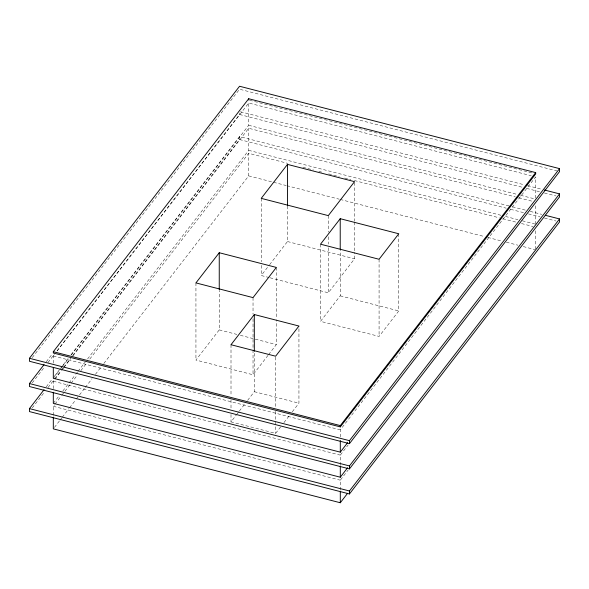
<?xml version="1.0" encoding="UTF-8"?>
<svg xmlns="http://www.w3.org/2000/svg" width="589" height="589" viewBox="0 0 589 589"><rect width="100%" height="100%" fill="white"/><g stroke="black" fill="none" stroke-linecap="round" stroke-linejoin="round"><path stroke-width="0.44" stroke-dasharray="2.94 2.21" d="M32.262 357.626L239.554 89.226L556.885 170.92M46.303 361.727L52.48 353.724M32.262 382.887L44.617 366.888M47.989 362.522L54.733 353.79M56.978 350.882L239.554 114.487L239.554 113M53.312 363.118L53.312 355.984L54.438 354.534M57.243 350.897L248.698 103.009L531.241 175.743M46.303 386.782L52.48 378.779M54.733 375.87L60.35 368.596M60.91 367.867L62.596 365.688M63.156 364.959L68.214 358.414M71.019 354.777L239.554 136.567L508.881 205.9M53.312 378.271L59.489 370.275M60.049 369.546L61.735 367.367M62.294 366.638L68.471 358.642M71.276 355.005L248.698 125.288L248.698 103.009M32.262 407.941L44.617 391.943M47.989 387.577L54.166 379.574M54.733 378.845L60.91 370.849M61.47 370.12L63.156 367.934M63.715 367.212L70.459 358.48M72.705 355.572L239.554 139.541L239.554 136.567M53.312 388.607L53.312 381.245L54.438 379.787M54.998 379.066L61.175 371.07M61.735 370.341L63.421 368.162M63.98 367.433L70.717 358.708M72.962 355.8L248.698 128.262L515.25 196.888M53.312 403.325L59.489 395.329M62.861 390.963L68.471 383.697M69.031 382.968L75.208 374.972M75.775 374.243L77.453 372.064M78.02 371.335L85.317 361.889M87.562 358.981L248.698 150.342L248.698 128.262M53.312 415.326L53.312 406.3L54.438 404.842M54.998 404.12L61.175 396.125M61.735 395.396L77.453 375.038M80.826 370.68L87.003 362.684M89.808 359.047L248.698 153.317L287.793 163.381M54.438 427.408L59.489 420.87M60.049 420.141L61.735 417.962M62.294 417.233L69.031 408.508M69.598 407.779L75.775 399.784M76.334 399.062L84.757 388.158M85.317 387.429L92.053 378.705M95.425 374.346L101.595 366.343M103.841 363.442L248.698 175.883L248.698 153.317M268.024 355.358L253.034 374.766L195.938 360.063L219.248 329.884L219.248 290.384M269.18 277.559L261.236 275.519L269.055 265.396M269.615 264.675L287.476 241.542L287.476 205.723M268.577 354.644L276.344 344.58L276.344 319.783M270.064 277.787L328.301 292.785L354.541 258.807L354.541 252.379M280.622 426.9L275.63 433.364L231.006 421.879L236.557 414.693M237.109 413.971L238.773 411.814M239.325 411.1L245.436 403.193M247.652 400.321L254.315 391.692L254.315 352.2M398.775 233.767L398.775 310.926L379.08 336.415L320.526 321.344L340.221 295.847L340.221 249.927M283.95 422.585L289.501 415.4M292.277 411.807L298.94 403.185L298.94 326.034M340.302 437.001L340.302 429.867L535.688 176.891L535.688 199.17M340.302 465.244L340.302 455.128L348.165 444.953M340.302 490.107L340.302 480.182L348.165 470.007M249.589 100.263L533.023 173.225M240.445 111.741L523.996 184.74M527.553 185.653L541.77 189.312M239.554 114.487L523.106 187.486M526.662 188.399L539.995 191.83M544.442 192.978L555.994 195.953M248.698 125.288L517.032 194.37M520.58 195.283L534.797 198.942M518.806 197.801L532.132 201.232M512.437 206.82L525.771 210.251M530.218 211.392L541.77 214.367M239.554 139.541L506.216 208.189M510.663 209.338L523.996 212.769M528.436 213.91L539.995 216.885M544.442 218.033L555.994 221.008M248.698 150.342L501.033 215.309M505.48 216.45L517.915 219.653M522.362 220.794L534.797 223.997M302.901 167.269L313.562 170.015M318.892 171.392L322.448 172.305M328.662 173.902L339.323 176.648M344.661 178.025L350.875 179.623M354.431 180.536L499.258 217.82M502.815 218.74L517.032 222.399M521.471 223.54L533.023 226.515M248.698 175.883L286.018 185.491M286.902 185.719L339.323 199.215M340.214 199.443L484.151 236.498M487.707 237.419L501.924 241.078M506.363 242.219L517.915 245.193M523.246 246.563L534.797 249.537M287.476 241.542L354.541 258.807M340.221 295.847L398.775 310.926M219.248 329.884L236.822 334.405M240.334 335.31L276.344 344.58M254.315 391.692L298.94 403.185M53.312 355.984L340.302 429.867M53.312 381.245L340.302 455.128M53.312 406.3L340.302 480.182M535.688 205.826L535.688 224.225M535.688 230.814L535.688 249.765M379.08 259.263L379.08 336.415M354.541 182.575L354.541 221.147M354.541 222.068L354.541 251.459M328.301 215.626L328.301 232.162M328.301 236.756L328.301 244.104M328.301 247.778L328.301 292.785M320.526 244.192L320.526 321.344M276.344 267.428L276.344 318.863M275.63 357.133L275.63 407.647M275.63 411.321L275.63 433.364M261.236 198.36L261.236 261.737M261.236 265.411L261.236 275.519M253.034 297.614L253.034 314.143M253.034 318.737L253.034 349.049M253.034 349.962L253.034 374.766M231.006 344.727L231.006 396.161M231.006 399.835L231.006 409.016M231.006 414.531L231.006 421.879M195.938 282.911L195.938 360.063"/><path stroke-width="0.88" d="M29.45 358.289L239.554 86.252L559.55 168.631L559.55 171.605L349.446 443.642L29.45 361.263L29.45 358.289L349.446 440.668L559.55 168.631M53.312 351.714L248.698 98.731L535.688 172.614L535.688 173.91L340.302 426.892L53.312 353.01L53.312 351.714L340.302 425.597L535.688 172.614M544.442 190.004L559.55 193.891L559.55 196.866L349.446 468.903L29.45 386.524L29.45 383.549L44.057 364.635M545.326 215.287L559.55 218.946L559.55 221.92L349.446 493.957L29.45 411.578L29.45 408.604L44.057 389.69M219.248 252.733L195.938 282.911L253.034 297.614L276.344 267.428L219.248 252.733L219.248 289.471M287.476 164.39L261.236 198.36L328.301 215.626L354.541 181.655L287.476 164.39L287.476 205.723M254.315 314.541L231.006 344.727L275.63 356.212L298.94 326.034L254.315 314.541L254.315 351.28M340.221 218.696L320.526 244.192L379.08 259.263L398.775 233.767L340.221 218.696L340.221 249.007M53.312 367.573L53.312 378.271L340.302 452.153L347.598 442.7M53.312 392.281L53.312 403.325L340.302 477.208L347.598 467.754M349.446 468.903L349.446 465.928L559.55 193.891M53.312 417.13L53.312 428.866L340.302 502.748L347.598 493.295M349.446 493.957L349.446 490.983L559.55 218.946M29.45 383.549L349.446 465.928M29.45 408.604L349.446 490.983M349.446 440.668L349.446 443.642M340.302 425.597L340.302 426.892M340.302 440.565L340.302 452.153M340.302 466.164L340.302 477.208M340.302 491.918L340.302 502.748M248.698 98.731L248.698 100.027"/></g></svg>
